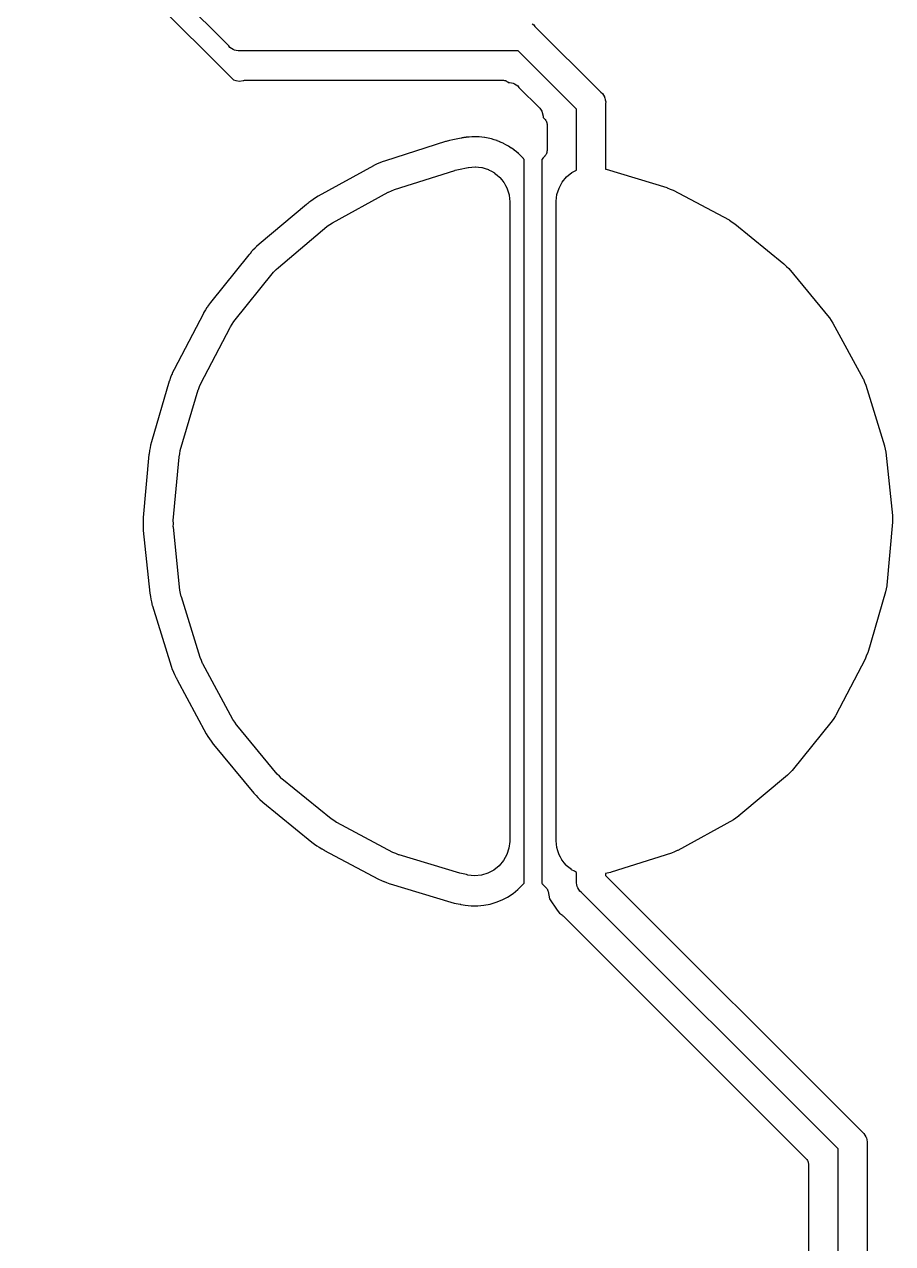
# Model space of a CAD drawing. Extents: x 40 to 174, y -137 to -40.
# Drawn here: x 145.5 to 160.44, y -81.48 to -60.5 of the extents above; entities that cross this region are included whole.
import ezdxf

# ---------------------------------------------------------------- set-up
doc = ezdxf.new("R2010")
doc.units = 0
doc.header["$MEASUREMENT"] = 0
doc.layers.add('BLACK', color=7, linetype='CONTINUOUS')

msp = doc.modelspace()

# ---------------------------------------------------------------- linework, layer by layer
at = {"layer": 'BLACK', "linetype": 'CONTINUOUS'}
for p, q in [((145.5, -57.8536), (149.099, -61.4528)), ((149.016, -60.8691), (146.081, -57.9345)), ((154.234, -60.4889), (154.263, -60.5055)), ((154.263, -60.5055), (154.284, -60.5309)), ((154.284, -60.5309), (155.419, -61.6655)), ((149.037, -60.8945), (149.016, -60.8691)), ((149.066, -60.911), (149.037, -60.8945)), ((149.093, -60.9301), (149.066, -60.911)), ((149.104, -60.933), (149.093, -60.9301)), ((149.113, -60.9385), (149.104, -60.933)), ((149.146, -60.9443), (149.113, -60.9385)), ((149.178, -60.9529), (149.146, -60.9443)), ((149.211, -60.95), (149.178, -60.9529)), ((153.996, -60.95), (149.211, -60.95)), ((155, -61.9536), (153.996, -60.95)), ((149.099, -61.4528), (149.138, -61.4604)), ((149.138, -61.4604), (149.138, -61.4604)), ((149.138, -61.4604), (149.2, -61.4728)), ((149.2, -61.4728), (149.262, -61.4604)), ((149.262, -61.4604), (149.275, -61.4602)), ((149.275, -61.4602), (149.287, -61.458)), ((149.287, -61.458), (153.733, -61.458)), ((153.733, -61.458), (153.739, -61.459)), ((153.739, -61.459), (153.744, -61.4585)), ((153.744, -61.4585), (153.761, -61.4628)), ((153.761, -61.4628), (153.777, -61.4657)), ((153.777, -61.4657), (153.782, -61.4685)), ((153.782, -61.4685), (153.787, -61.4699)), ((153.787, -61.4699), (153.801, -61.4794)), ((153.801, -61.4794), (153.815, -61.4877)), ((153.815, -61.4877), (153.819, -61.492)), ((153.819, -61.492), (153.823, -61.4952)), ((153.823, -61.4952), (153.827, -61.4989)), ((153.827, -61.4989), (153.847, -61.4971)), ((153.847, -61.4971), (153.879, -61.5057)), ((153.879, -61.5057), (153.912, -61.5115)), ((153.912, -61.5115), (153.921, -61.517)), ((153.921, -61.517), (153.932, -61.5199)), ((153.932, -61.5199), (153.959, -61.5389)), ((153.959, -61.5389), (153.988, -61.5555)), ((153.988, -61.5555), (154.009, -61.5809)), ((154.009, -61.5809), (154.367, -61.9387)), ((155.419, -61.6655), (155.444, -61.6868)), ((155.444, -61.6868), (155.461, -61.7155)), ((155.461, -61.7155), (155.48, -61.7427)), ((155.48, -61.7427), (155.483, -61.7535)), ((155.483, -61.7535), (155.489, -61.7632)), ((155.489, -61.7632), (155.494, -61.7958)), ((155.494, -61.7958), (155.503, -61.8279)), ((155.503, -61.8279), (155.5, -61.8609)), ((155.5, -61.8609), (155.5, -62.9901)), ((154.367, -61.9387), (154.405, -61.9927)), ((154.405, -61.9927), (154.428, -62.0779)), ((154.428, -62.0779), (154.426, -62.0981)), ((154.426, -62.0981), (154.455, -62.1268)), ((155, -63.0069), (155, -61.9536)), ((154.455, -62.1268), (154.458, -62.1314)), ((154.458, -62.1314), (154.462, -62.1349)), ((154.462, -62.1349), (154.471, -62.1493)), ((154.471, -62.1493), (154.48, -62.1629)), ((154.48, -62.1629), (154.482, -62.1683)), ((154.482, -62.1683), (154.484, -62.1731)), ((154.484, -62.1731), (154.487, -62.1895)), ((154.487, -62.1895), (154.492, -62.2055)), ((154.492, -62.2055), (154.491, -62.2111)), ((154.491, -62.2111), (154.492, -62.2166)), ((154.492, -62.2166), (154.492, -62.675)), ((152.748, -62.5142), (151.711, -62.8432)), ((152.752, -62.5129), (152.748, -62.5142)), ((152.757, -62.5115), (152.752, -62.5129)), ((152.815, -62.4967), (152.757, -62.5115)), ((152.818, -62.496), (152.815, -62.4966)), ((152.815, -62.4966), (152.815, -62.4967)), ((152.819, -62.4959), (152.818, -62.4959)), ((152.818, -62.4959), (152.818, -62.496)), ((152.874, -62.4822), (152.819, -62.4959)), ((153.016, -62.4541), (152.874, -62.4822)), ((153.019, -62.4546), (153.016, -62.4541)), ((153.03, -62.4525), (153.019, -62.4546)), ((153.041, -62.4523), (153.03, -62.4525)), ((153.052, -62.4484), (153.041, -62.4523)), ((153.041, -62.4523), (153.041, -62.4523)), ((153.062, -62.4464), (153.052, -62.4484)), ((153.063, -62.4463), (153.062, -62.4463)), ((153.062, -62.4463), (153.062, -62.4464)), ((153.062, -62.4464), (153.062, -62.4464)), ((153.096, -62.4417), (153.063, -62.4463)), ((153.102, -62.4408), (153.096, -62.4417)), ((153.096, -62.4417), (153.096, -62.4417)), ((153.096, -62.4417), (153.096, -62.4417)), ((153.153, -62.4367), (153.102, -62.4408)), ((153.154, -62.4366), (153.153, -62.4365)), ((153.153, -62.4365), (153.153, -62.4367)), ((153.201, -62.4323), (153.154, -62.4366)), ((153.202, -62.4323), (153.201, -62.4323)), ((153.204, -62.432), (153.202, -62.4323)), ((153.205, -62.4319), (153.204, -62.432)), ((153.262, -62.4327), (153.205, -62.4319)), ((153.263, -62.4327), (153.262, -62.4326)), ((153.262, -62.4326), (153.262, -62.4327)), ((153.319, -62.4331), (153.263, -62.4327)), ((153.321, -62.4333), (153.319, -62.4331)), ((153.322, -62.4336), (153.321, -62.4333)), ((153.323, -62.4336), (153.322, -62.4336)), ((153.371, -62.4389), (153.323, -62.4336)), ((153.372, -62.439), (153.371, -62.4389)), ((153.371, -62.4389), (153.371, -62.4389)), ((153.419, -62.444), (153.372, -62.439)), ((153.42, -62.4443), (153.419, -62.444)), ((153.422, -62.4443), (153.42, -62.4443)), ((153.423, -62.4445), (153.422, -62.4443)), ((153.479, -62.4563), (153.423, -62.4445)), ((153.48, -62.4565), (153.479, -62.4563)), ((153.479, -62.4563), (153.479, -62.4563)), ((153.535, -62.4678), (153.48, -62.4565)), ((153.536, -62.4683), (153.535, -62.4678)), ((153.538, -62.4689), (153.536, -62.4683)), ((153.539, -62.4691), (153.538, -62.4689)), ((153.584, -62.4835), (153.539, -62.4691)), ((153.585, -62.4836), (153.584, -62.4835)), ((153.585, -62.4838), (153.585, -62.4836)), ((153.63, -62.4979), (153.585, -62.4838)), ((153.632, -62.4984), (153.63, -62.4979)), ((153.633, -62.4987), (153.632, -62.4984)), ((153.635, -62.4992), (153.633, -62.4987)), ((153.687, -62.5215), (153.635, -62.4992)), ((153.687, -62.5216), (153.687, -62.5215)), ((153.688, -62.5219), (153.687, -62.5216)), ((153.739, -62.5436), (153.688, -62.5219)), ((153.741, -62.5445), (153.739, -62.5436)), ((153.742, -62.5454), (153.741, -62.5445)), ((153.743, -62.5458), (153.742, -62.5454)), ((153.785, -62.5688), (153.743, -62.5458)), ((153.785, -62.569), (153.785, -62.5688)), ((153.786, -62.5693), (153.785, -62.569)), ((153.828, -62.5918), (153.786, -62.5693)), ((153.829, -62.5925), (153.828, -62.5918)), ((153.83, -62.5931), (153.829, -62.5925)), ((153.832, -62.594), (153.83, -62.5931)), ((153.878, -62.6258), (153.832, -62.594)), ((153.878, -62.626), (153.878, -62.6258)), ((153.879, -62.6263), (153.878, -62.626)), ((153.925, -62.6579), (153.879, -62.6263)), ((153.927, -62.6591), (153.925, -62.6579)), ((153.928, -62.6601), (153.927, -62.6591)), ((153.929, -62.6608), (153.928, -62.6601)), ((153.965, -62.6913), (153.929, -62.6608)), ((153.966, -62.6915), (153.965, -62.6913)), ((153.966, -62.6919), (153.966, -62.6915)), ((154.003, -62.7223), (153.966, -62.6919)), ((154.003, -62.723), (154.003, -62.7223)), ((154.005, -62.7238), (154.003, -62.723)), ((154.006, -62.7251), (154.005, -62.7238)), ((154.045, -62.7652), (154.006, -62.7251)), ((154.47, -62.7429), (154.462, -62.7567)), ((154.48, -62.7299), (154.47, -62.7429)), ((154.481, -62.7239), (154.48, -62.7299)), ((154.484, -62.7185), (154.481, -62.7239)), ((154.487, -62.7028), (154.484, -62.7185)), ((154.491, -62.6874), (154.487, -62.7028)), ((154.492, -62.675), (154.491, -62.6812)), ((154.491, -62.6812), (154.491, -62.6874)), ((151.507, -62.9303), (150.554, -63.4544)), ((151.511, -62.9284), (151.507, -62.9303)), ((151.515, -62.9261), (151.511, -62.9284)), ((151.57, -62.8999), (151.515, -62.9261)), ((151.613, -62.8821), (151.57, -62.8999)), ((151.614, -62.8817), (151.613, -62.8821)), ((151.615, -62.8814), (151.614, -62.8817)), ((151.658, -62.8631), (151.615, -62.8814)), ((151.711, -62.8432), (151.658, -62.8631)), ((153.198, -62.9551), (153.254, -62.95)), ((153.254, -62.95), (153.257, -62.9503)), ((153.257, -62.9503), (153.259, -62.9501)), ((153.259, -62.9501), (153.315, -62.9564)), ((154.046, -62.7655), (154.045, -62.7652)), ((154.046, -62.7659), (154.046, -62.7655)), ((154.086, -62.8061), (154.046, -62.7659)), ((154.087, -62.8076), (154.086, -62.8061)), ((154.088, -62.8088), (154.087, -62.8076)), ((154.089, -62.8096), (154.088, -62.8088)), ((154.1, -62.8236), (154.089, -62.8096)), ((154.1, -69.0369), (154.1, -62.8236)), ((154.428, -62.7915), (154.4, -62.8244)), ((154.4, -62.8244), (154.4, -75.2764)), ((154.454, -62.7658), (154.428, -62.7915)), ((154.457, -62.7607), (154.454, -62.7658)), ((154.462, -62.7567), (154.457, -62.7607)), ((151.866, -63.3402), (152.906, -63.0102)), ((152.906, -63.0102), (152.914, -63.0077)), ((152.914, -63.0077), (152.943, -63.002)), ((152.943, -63.002), (152.971, -62.9934)), ((152.971, -62.9934), (153.134, -62.9613)), ((153.134, -62.9613), (153.137, -62.9607)), ((153.137, -62.9607), (153.138, -62.9606)), ((153.138, -62.9606), (153.142, -62.9598)), ((153.138, -62.9606), (153.138, -62.9606)), ((153.142, -62.9598), (153.198, -62.9551)), ((153.315, -62.9564), (153.371, -62.9623)), ((153.371, -62.9623), (153.373, -62.9629)), ((153.373, -62.9629), (153.375, -62.9632)), ((153.375, -62.9632), (153.429, -62.9803)), ((153.429, -62.9803), (153.483, -62.9969)), ((153.483, -62.9969), (153.485, -62.998)), ((153.485, -62.998), (153.487, -62.9987)), ((153.487, -62.9987), (153.536, -63.0258)), ((153.536, -63.0258), (153.586, -63.0526)), ((153.586, -63.0526), (153.587, -63.0541)), ((153.587, -63.0541), (153.589, -63.0552)), ((153.589, -63.0552), (153.632, -63.0913)), ((153.632, -63.0913), (153.676, -63.1272)), ((153.676, -63.1272), (153.677, -63.129)), ((153.677, -63.129), (153.679, -63.1305)), ((153.679, -63.1305), (153.714, -63.1743)), ((154.755, -63.211), (154.83, -63.1213)), ((154.83, -63.1213), (154.921, -63.0479)), ((154.921, -63.0479), (155, -63.0069)), ((155.5, -62.9901), (155.509, -62.9918)), ((155.509, -62.9918), (156.553, -63.307)), ((151.766, -63.3823), (151.816, -63.3616)), ((151.816, -63.3616), (151.866, -63.3402)), ((153.714, -63.1743), (153.75, -63.218)), ((153.75, -63.218), (153.751, -63.22)), ((153.751, -63.22), (153.752, -63.2219)), ((153.752, -63.2219), (153.778, -63.2716)), ((153.778, -63.2716), (153.805, -63.3214)), ((153.805, -63.3214), (153.805, -63.3236)), ((153.805, -63.3236), (153.806, -63.3257)), ((153.806, -63.3257), (153.822, -63.3795)), ((154.663, -63.4253), (154.699, -63.3136)), ((154.699, -63.3136), (154.755, -63.211)), ((156.553, -63.307), (156.561, -63.3095)), ((156.561, -63.3095), (156.611, -63.331)), ((156.611, -63.331), (156.661, -63.3517)), ((156.661, -63.3517), (157.625, -63.8638)), ((150.372, -63.5828), (150.363, -63.5879)), ((150.375, -63.58), (150.372, -63.5828)), ((150.383, -63.5714), (150.375, -63.58)), ((150.392, -63.5641), (150.383, -63.5714)), ((150.427, -63.5375), (150.392, -63.5634)), ((150.392, -63.5634), (150.392, -63.5641)), ((150.466, -63.5117), (150.427, -63.5375)), ((150.467, -63.5107), (150.466, -63.5111)), ((150.466, -63.5111), (150.466, -63.5117)), ((150.506, -63.4843), (150.467, -63.5107)), ((150.554, -63.4544), (150.506, -63.4843)), ((150.802, -63.912), (151.758, -63.3863)), ((151.758, -63.3863), (151.766, -63.3823)), ((153.822, -63.3795), (153.839, -63.4335)), ((153.839, -63.4335), (153.839, -63.4358)), ((153.839, -63.4358), (153.839, -63.438)), ((153.839, -63.438), (153.845, -63.4939)), ((153.845, -63.4939), (153.85, -63.55)), ((153.85, -63.55), (153.85, -74.55)), ((154.65, -63.5416), (154.663, -63.4253)), ((154.65, -63.55), (154.65, -63.5416)), ((154.65, -74.55), (154.65, -63.55)), ((150.352, -63.5958), (149.538, -64.2789)), ((150.355, -63.5946), (150.352, -63.5958)), ((150.363, -63.5879), (150.355, -63.5946)), ((149.87, -64.6795), (150.706, -63.9782)), ((150.706, -63.9781), (150.712, -63.9728)), ((150.706, -63.9782), (150.706, -63.9781)), ((150.706, -63.9781), (150.706, -63.9781)), ((150.712, -63.9728), (150.757, -63.9427)), ((150.757, -63.9427), (150.802, -63.912)), ((157.625, -63.8638), (157.632, -63.8678)), ((157.632, -63.8678), (157.677, -63.8985)), ((157.677, -63.8985), (157.722, -63.9286)), ((157.722, -63.9286), (158.568, -64.618)), ((149.401, -64.4194), (149.397, -64.4241)), ((149.403, -64.4132), (149.401, -64.4194)), ((149.429, -64.3851), (149.403, -64.4132)), ((149.462, -64.3523), (149.429, -64.3851)), ((149.463, -64.351), (149.462, -64.3515)), ((149.462, -64.3515), (149.462, -64.3523)), ((149.496, -64.3176), (149.463, -64.351)), ((149.538, -64.2789), (149.496, -64.3176)), ((149.362, -64.463), (148.701, -65.285)), ((149.363, -64.4615), (149.362, -64.463)), ((149.371, -64.4565), (149.363, -64.4615)), ((149.379, -64.4467), (149.371, -64.4565)), ((149.389, -64.4381), (149.379, -64.4467)), ((149.391, -64.4346), (149.389, -64.4381)), ((149.395, -64.4266), (149.391, -64.4346)), ((149.397, -64.4241), (149.395, -64.4266)), ((158.568, -64.618), (158.574, -64.6234)), ((158.574, -64.6234), (158.612, -64.6623)), ((149.104, -65.6135), (149.788, -64.7632)), ((149.788, -64.7632), (149.793, -64.7567)), ((149.788, -64.7632), (149.788, -64.7632)), ((149.788, -64.7632), (149.788, -64.7632)), ((149.793, -64.7567), (149.832, -64.7183)), ((149.832, -64.7183), (149.87, -64.6795)), ((158.612, -64.6623), (158.651, -64.7006)), ((158.651, -64.7006), (159.346, -65.5411)), ((148.579, -65.4704), (148.075, -66.4346)), ((148.581, -65.4669), (148.579, -65.4704)), ((148.579, -65.4704), (148.579, -65.4704)), ((148.583, -65.4628), (148.581, -65.4669)), ((148.615, -65.4104), (148.583, -65.4628)), ((148.641, -65.3717), (148.615, -65.4104)), ((148.642, -65.3703), (148.641, -65.3709)), ((148.641, -65.3709), (148.641, -65.3717)), ((148.667, -65.3312), (148.642, -65.3703)), ((148.701, -65.285), (148.667, -65.3312)), ((149.044, -65.7041), (149.075, -65.659)), ((149.075, -65.659), (149.104, -65.6135)), ((159.346, -65.5411), (159.352, -65.5476)), ((159.352, -65.5476), (159.382, -65.5932)), ((159.382, -65.5932), (159.412, -65.6382)), ((159.412, -65.6382), (159.931, -66.5979)), ((148.535, -66.6784), (149.04, -65.7115)), ((149.04, -65.7115), (149.044, -65.7041)), ((148.051, -66.4863), (148.034, -66.5297)), ((148.075, -66.4346), (148.051, -66.4863)), ((147.992, -66.6402), (147.685, -67.6837)), ((147.993, -66.6362), (147.992, -66.6402)), ((147.994, -66.6318), (147.993, -66.6362)), ((148.015, -66.5742), (147.994, -66.6318)), ((148.033, -66.5313), (148.015, -66.5742)), ((148.034, -66.5297), (148.033, -66.5305)), ((148.033, -66.5305), (148.033, -66.5313)), ((148.494, -66.7789), (148.515, -66.7288)), ((148.515, -66.7288), (148.535, -66.6784)), ((159.931, -66.5979), (159.931, -66.5979)), ((159.931, -66.5979), (159.931, -66.5979)), ((159.931, -66.5979), (159.935, -66.6053)), ((159.935, -66.6053), (159.955, -66.6557)), ((159.955, -66.6557), (159.976, -66.7058)), ((159.976, -66.7058), (160.299, -67.748)), ((148.183, -67.8336), (148.491, -66.787)), ((148.491, -66.787), (148.494, -66.7789)), ((147.671, -67.7392), (147.663, -67.7851)), ((147.685, -67.6837), (147.671, -67.7392)), ((160.299, -67.748), (160.301, -67.756)), ((160.301, -67.756), (160.312, -67.8094)), ((147.643, -67.9018), (147.544, -68.9849)), ((147.644, -67.8929), (147.643, -67.8977)), ((147.643, -67.8977), (147.643, -67.9018)), ((147.653, -67.8324), (147.644, -67.8929)), ((147.662, -67.7868), (147.653, -67.8324)), ((147.663, -67.7851), (147.662, -67.7859)), ((147.662, -67.7859), (147.662, -67.7868)), ((148.062, -69.0352), (148.161, -67.9486)), ((148.161, -67.9486), (148.162, -67.9403)), ((148.162, -67.9403), (148.173, -67.887)), ((148.173, -67.887), (148.183, -67.8336)), ((160.312, -67.8094), (160.323, -67.8627)), ((160.323, -67.8627), (160.437, -68.9477)), ((147.544, -68.9849), (147.542, -69.0419)), ((148.063, -69.0895), (148.062, -69.0352)), ((154.1, -75.2756), (154.1, -69.0369)), ((154.1, -69.0369), (154.1, -69.0369)), ((160.437, -68.9477), (160.438, -68.9561)), ((160.438, -68.9561), (160.437, -69.0105)), ((160.437, -69.0105), (160.438, -69.0648)), ((147.542, -69.0419), (147.542, -69.0886)), ((147.542, -69.0886), (147.542, -69.0895)), ((147.542, -69.0895), (147.542, -69.0904)), ((147.542, -69.0904), (147.542, -69.137)), ((147.542, -69.137), (147.545, -69.1981)), ((147.545, -69.1981), (147.545, -69.2029)), ((147.545, -69.2029), (147.546, -69.2069)), ((147.546, -69.2069), (147.659, -70.2886)), ((148.062, -69.1439), (148.063, -69.0895)), ((148.063, -69.1523), (148.062, -69.1439)), ((148.177, -70.2373), (148.063, -69.1523)), ((160.438, -69.0648), (160.339, -70.1514)), ((147.659, -70.2886), (147.668, -70.345)), ((148.188, -70.2906), (148.177, -70.2373)), ((148.199, -70.344), (148.188, -70.2906)), ((160.317, -70.2664), (160.009, -71.313)), ((160.327, -70.213), (160.317, -70.2664)), ((160.338, -70.1597), (160.327, -70.213)), ((160.339, -70.1514), (160.338, -70.1597)), ((147.668, -70.345), (147.678, -70.3909)), ((147.678, -70.3909), (147.678, -70.3918)), ((147.678, -70.3918), (147.678, -70.3926)), ((147.678, -70.3926), (147.687, -70.4383)), ((147.687, -70.4383), (147.701, -70.4976)), ((147.701, -70.4976), (147.703, -70.502)), ((147.703, -70.502), (147.704, -70.5063)), ((147.704, -70.5063), (148.026, -71.5452)), ((148.201, -70.352), (148.199, -70.344)), ((148.524, -71.3942), (148.201, -70.352)), ((160.006, -71.3211), (159.985, -71.3712)), ((160.009, -71.313), (160.006, -71.3211)), ((148.026, -71.5452), (148.045, -71.5988)), ((148.545, -71.4443), (148.524, -71.3942)), ((148.565, -71.4947), (148.545, -71.4443)), ((148.569, -71.5021), (148.565, -71.4947)), ((149.088, -72.4618), (148.569, -71.5021)), ((148.569, -71.5021), (148.569, -71.5021)), ((148.569, -71.5021), (148.569, -71.5021)), ((159.965, -71.4216), (159.46, -72.3885)), ((159.985, -71.3712), (159.965, -71.4216)), ((148.045, -71.5988), (148.063, -71.6419)), ((148.063, -71.6419), (148.063, -71.6427)), ((148.063, -71.6427), (148.064, -71.6435)), ((148.064, -71.6435), (148.081, -71.6866)), ((148.081, -71.6866), (148.097, -71.721)), ((148.097, -71.721), (148.102, -71.7254)), ((148.102, -71.7254), (148.107, -71.734)), ((148.107, -71.734), (148.113, -71.7414)), ((148.113, -71.7414), (148.115, -71.7453)), ((148.115, -71.7453), (148.119, -71.7567)), ((148.119, -71.7567), (148.125, -71.7674)), ((148.125, -71.7674), (148.126, -71.7774)), ((148.126, -71.7774), (148.127, -71.7781)), ((148.127, -71.7781), (148.629, -72.7066)), ((159.456, -72.3959), (159.425, -72.441)), ((159.46, -72.3885), (159.456, -72.3959)), ((149.118, -72.5068), (149.088, -72.4618)), ((149.148, -72.5524), (149.118, -72.5068)), ((149.154, -72.5589), (149.148, -72.5524)), ((149.849, -73.3994), (149.154, -72.5589)), ((159.396, -72.4865), (158.712, -73.3368)), ((159.425, -72.441), (159.396, -72.4865)), ((148.629, -72.7066), (148.658, -72.7554)), ((148.658, -72.7554), (148.684, -72.7941)), ((148.684, -72.7941), (148.685, -72.795)), ((148.685, -72.795), (148.685, -72.7956)), ((148.685, -72.7956), (148.711, -72.8346)), ((148.711, -72.8346), (148.747, -72.884)), ((148.747, -72.884), (148.75, -72.8875)), ((148.75, -72.8875), (148.753, -72.891)), ((148.753, -72.891), (149.446, -73.7288)), ((149.888, -73.4377), (149.849, -73.3994)), ((149.926, -73.4766), (149.888, -73.4377)), ((158.63, -73.4205), (157.794, -74.1218)), ((158.668, -73.3816), (158.63, -73.4205)), ((158.707, -73.3433), (158.668, -73.3816)), ((158.712, -73.3368), (158.707, -73.3433)), ((149.932, -73.482), (149.926, -73.4766)), ((150.778, -74.1714), (149.932, -73.482)), ((149.446, -73.7288), (149.485, -73.771)), ((149.485, -73.771), (149.518, -73.8038)), ((149.518, -73.8038), (149.518, -73.8046)), ((149.518, -73.8046), (149.519, -73.8051)), ((149.519, -73.8051), (149.552, -73.8384)), ((149.552, -73.8384), (149.597, -73.8798)), ((149.597, -73.8798), (149.6, -73.8828)), ((149.6, -73.8828), (149.603, -73.8855)), ((149.603, -73.8855), (150.446, -74.5728)), ((150.823, -74.2015), (150.778, -74.1714)), ((150.868, -74.2322), (150.823, -74.2015)), ((150.875, -74.2362), (150.868, -74.2322)), ((151.839, -74.7483), (150.875, -74.2362)), ((150.875, -74.2362), (150.875, -74.2362)), ((150.875, -74.2362), (150.875, -74.2362)), ((157.698, -74.188), (156.742, -74.7137)), ((157.743, -74.1573), (157.698, -74.188)), ((157.788, -74.1272), (157.743, -74.1573)), ((157.794, -74.1219), (157.788, -74.1272)), ((157.794, -74.1218), (157.794, -74.1219)), ((157.794, -74.1219), (157.794, -74.1219)), ((150.446, -74.5728), (150.492, -74.6067)), ((150.492, -74.6067), (150.531, -74.6325)), ((150.531, -74.6325), (150.532, -74.6331)), ((150.532, -74.6331), (150.533, -74.6335)), ((150.533, -74.6335), (150.571, -74.6598)), ((150.571, -74.6598), (150.598, -74.6765)), ((150.598, -74.6765), (150.6, -74.678)), ((150.6, -74.678), (150.602, -74.6789)), ((150.602, -74.6789), (150.609, -74.6831)), ((150.609, -74.6831), (150.612, -74.6845)), ((150.612, -74.6845), (150.612, -74.6845)), ((150.612, -74.6845), (150.617, -74.6871)), ((150.617, -74.6871), (150.625, -74.6895)), ((150.625, -74.6895), (150.629, -74.6914)), ((150.629, -74.6914), (150.639, -74.6991)), ((150.639, -74.6991), (150.651, -74.7052)), ((153.837, -74.6747), (153.801, -74.7864)), ((153.85, -74.5584), (153.837, -74.6747)), ((153.85, -74.55), (153.85, -74.5584)), ((154.655, -74.606), (154.65, -74.55)), ((154.661, -74.662), (154.655, -74.606)), ((154.661, -74.6642), (154.661, -74.662)), ((154.661, -74.6665), (154.661, -74.6642)), ((154.678, -74.7204), (154.661, -74.6665)), ((150.651, -74.7052), (150.653, -74.7074)), ((150.653, -74.7074), (151.592, -75.2064)), ((151.889, -74.769), (151.839, -74.7483)), ((151.939, -74.7905), (151.889, -74.769)), ((151.947, -74.793), (151.939, -74.7905)), ((152.991, -75.1082), (151.947, -74.793)), ((153.745, -74.889), (153.67, -74.9787)), ((153.801, -74.7864), (153.745, -74.889)), ((154.694, -74.7743), (154.678, -74.7204)), ((154.695, -74.7764), (154.694, -74.7743)), ((154.695, -74.7786), (154.695, -74.7764)), ((154.722, -74.8283), (154.695, -74.7786)), ((154.748, -74.8781), (154.722, -74.8283)), ((154.749, -74.88), (154.748, -74.8781)), ((154.75, -74.882), (154.749, -74.88)), ((154.786, -74.9256), (154.75, -74.882)), ((156.634, -74.7598), (155.594, -75.0898)), ((156.684, -74.7384), (156.634, -74.7598)), ((156.734, -74.7177), (156.684, -74.7384)), ((156.742, -74.7137), (156.734, -74.7177)), ((153.106, -75.1309), (152.991, -75.1082)), ((153.475, -75.1063), (153.362, -75.1394)), ((153.579, -75.0521), (153.475, -75.1063)), ((153.67, -74.9787), (153.579, -75.0521)), ((154.821, -74.9695), (154.786, -74.9256)), ((154.823, -74.971), (154.821, -74.9695)), ((154.824, -74.9728), (154.823, -74.971)), ((154.868, -75.0086), (154.824, -74.9728)), ((154.911, -75.0448), (154.868, -75.0086)), ((154.913, -75.0459), (154.911, -75.0448)), ((154.914, -75.0474), (154.913, -75.0459)), ((154.964, -75.0742), (154.914, -75.0474)), ((155, -75.094), (154.964, -75.0742)), ((155, -75.2387), (155, -75.094)), ((155.529, -75.1066), (155.5, -75.1123)), ((155.5, -75.1123), (155.5, -75.1461)), ((155.557, -75.098), (155.529, -75.1066)), ((155.586, -75.0923), (155.557, -75.098)), ((155.594, -75.0898), (155.586, -75.0923)), ((151.592, -75.2064), (151.643, -75.2307)), ((151.643, -75.2307), (151.686, -75.2485)), ((151.686, -75.2485), (151.687, -75.249)), ((151.687, -75.249), (151.688, -75.2492)), ((151.688, -75.2492), (151.731, -75.2675)), ((151.731, -75.2675), (151.788, -75.2887)), ((151.788, -75.2887), (151.793, -75.2901)), ((151.793, -75.2901), (151.796, -75.2912)), ((151.796, -75.2912), (152.838, -75.6056)), ((153.107, -75.1309), (153.106, -75.1309)), ((153.129, -75.1377), (153.107, -75.1309)), ((153.246, -75.15), (153.129, -75.1377)), ((153.362, -75.1394), (153.246, -75.15)), ((153.991, -75.3882), (154.072, -75.3085)), ((154.072, -75.3085), (154.1, -75.2756)), ((154.4, -75.2764), (154.411, -75.2904)), ((154.411, -75.2904), (154.412, -75.2913)), ((154.412, -75.2913), (154.413, -75.2926)), ((154.413, -75.2926), (154.414, -75.294)), ((154.414, -75.294), (154.454, -75.334)), ((154.454, -75.334), (154.454, -75.3344)), ((154.997, -75.2717), (155, -75.2387)), ((155.006, -75.3038), (154.997, -75.2717)), ((155.011, -75.3364), (155.006, -75.3038)), ((155.5, -75.1461), (159.919, -79.5651)), ((153.721, -75.5646), (153.814, -75.5162)), ((153.814, -75.5162), (153.909, -75.4538)), ((153.909, -75.4538), (153.991, -75.3882)), ((154.454, -75.3344), (154.455, -75.3347)), ((154.455, -75.3347), (154.478, -75.3585)), ((154.478, -75.3585), (154.486, -75.3705)), ((154.486, -75.3705), (154.496, -75.3814)), ((154.496, -75.3814), (154.498, -75.3885)), ((154.498, -75.3885), (154.503, -75.3949)), ((154.503, -75.3949), (154.506, -75.409)), ((154.506, -75.409), (154.512, -75.4225)), ((154.512, -75.4225), (154.536, -75.5454)), ((155.017, -75.3461), (155.011, -75.3364)), ((155.02, -75.3569), (155.017, -75.3461)), ((155.039, -75.3841), (155.02, -75.3569)), ((155.056, -75.4128), (155.039, -75.3841)), ((155.081, -75.4341), (155.056, -75.4128)), ((159.5, -79.8532), (155.081, -75.4341)), ((152.838, -75.6056), (152.893, -75.6193)), ((152.893, -75.6193), (152.999, -75.6403)), ((152.999, -75.6403), (153.003, -75.6407)), ((153.003, -75.6407), (153.009, -75.6425)), ((153.009, -75.6425), (153.016, -75.6427)), ((153.016, -75.6427), (153.081, -75.656)), ((153.081, -75.656), (153.185, -75.6669)), ((153.185, -75.6669), (153.299, -75.6677)), ((153.299, -75.6677), (153.403, -75.6582)), ((153.403, -75.6582), (153.515, -75.6369)), ((153.515, -75.6369), (153.616, -75.6073)), ((153.616, -75.6073), (153.721, -75.5646)), ((154.536, -75.5454), (154.668, -75.7432)), ((154.668, -75.7432), (154.668, -75.7432)), ((154.668, -75.7432), (154.704, -75.7961)), ((154.704, -75.7961), (154.756, -75.8314)), ((154.756, -75.8314), (154.765, -75.8401)), ((154.765, -75.8401), (154.776, -75.8472)), ((154.776, -75.8472), (158.955, -80.0264)), ((159.919, -79.5651), (159.944, -79.5864)), ((159.944, -79.5864), (159.961, -79.6151)), ((159.961, -79.6151), (159.98, -79.6423)), ((159.98, -79.6423), (159.983, -79.6531)), ((159.983, -79.6531), (159.989, -79.6628)), ((159.989, -79.6628), (159.994, -79.6954)), ((159.994, -79.6954), (160.003, -79.7275)), ((160.003, -79.7275), (160, -79.7605)), ((159.5, -82.0569), (159.5, -79.8532)), ((160, -79.7605), (160, -82.0401)), ((158.955, -80.0264), (158.958, -80.031)), ((158.958, -80.031), (158.962, -80.0345)), ((158.962, -80.0345), (158.971, -80.0489)), ((158.971, -80.0489), (158.98, -80.0625)), ((158.98, -80.0625), (158.982, -80.0679)), ((158.982, -80.0679), (158.984, -80.0727)), ((158.984, -80.0727), (158.987, -80.0891)), ((158.987, -80.0891), (158.992, -80.1051)), ((158.992, -80.1051), (158.991, -80.1107)), ((158.991, -80.1107), (158.992, -80.1162)), ((158.992, -80.1162), (158.992, -81.725))]:
    msp.add_line(p, q, dxfattribs=at)

doc.saveas('drawing.dxf')
